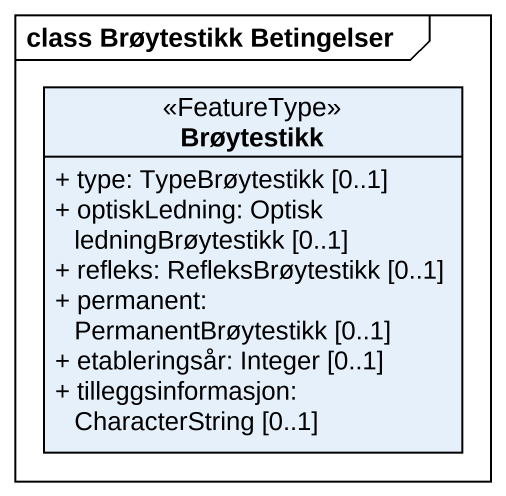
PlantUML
@startuml
mainframe class Brøytestikk Betingelser
hide circle
hide empty members
skinparam classAttributeIconSize 0
class Brøytestikk <<FeatureType>> {
  + type: TypeBrøytestikk [0..1]
  + optiskLedning: Optisk ledningBrøytestikk [0..1]
  + refleks: RefleksBrøytestikk [0..1]
  + permanent: PermanentBrøytestikk [0..1]
  + etableringsår: Integer [0..1]
  + tilleggsinformasjon: CharacterString [0..1]
}
@enduml
